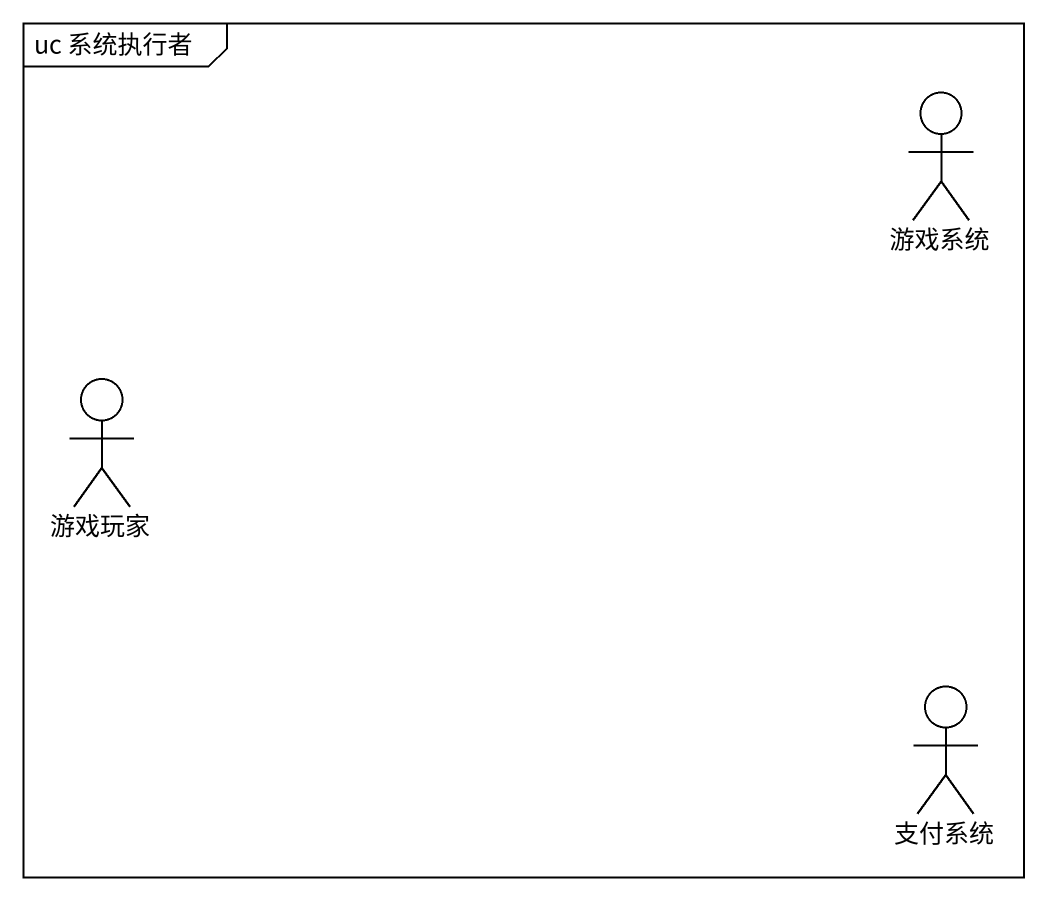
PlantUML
@startuml
mainframe uc 系统执行者
actor 游戏系统
actor 游戏玩家
actor 支付系统
@enduml
